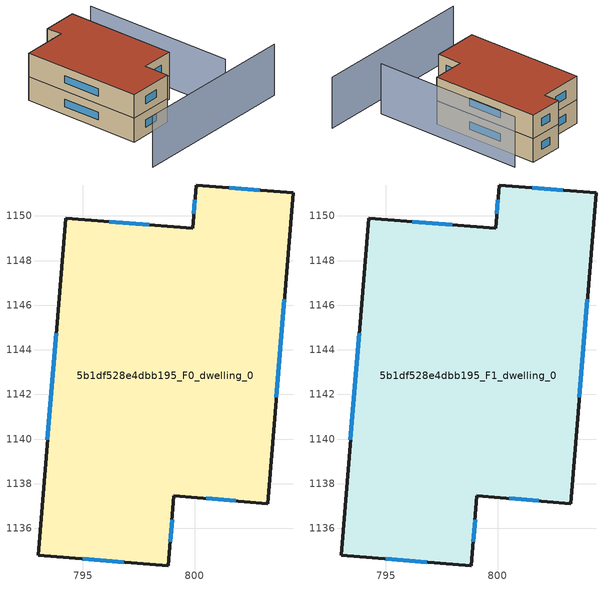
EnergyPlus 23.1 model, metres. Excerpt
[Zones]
5b1df528e4dbb195_F0_dwelling_0
 floor ground (EU_floor_Construction): 804.41,1151.03 803.27,1137.12 799.08,1137.46 798.82,1134.32 792.99,1134.8 794.23,1149.9 799.91,1149.44 800.07,1151.38 z0
 wall outside (EU_wall_Construction): 794.23,1149.9 792.99,1134.8 798.82,1134.32 799.08,1137.46 803.27,1137.12 804.41,1151.03 800.07,1151.38 799.91,1149.44 794.23,1149.9 z0:3
 window (EU_Window_Construction): 793.8,1144.73 793.41,1139.97 / 797.96,1149.6 796.17,1149.74 / 800.01,1150.71 799.96,1150.1 / 802.92,1151.15 801.55,1151.26 / 803.66,1141.88 804.02,1146.26 / 800.51,1137.34 801.83,1137.24 / 798.91,1135.4 798.99,1136.39 / 794.99,1134.64 796.82,1134.48 z1.03:1.97
5b1df528e4dbb195_F1_dwelling_0
 floor to 5b1df528e4dbb195_F0_dwelling_0 (EU_floor_Construction): 804.41,1151.03 803.27,1137.12 799.08,1137.46 798.82,1134.32 792.99,1134.8 794.23,1149.9 799.91,1149.44 800.07,1151.38 z3
 wall outside (EU_wall_Construction): 794.23,1149.9 792.99,1134.8 798.82,1134.32 799.08,1137.46 803.27,1137.12 804.41,1151.03 800.07,1151.38 799.91,1149.44 794.23,1149.9 z3:6
 window (EU_Window_Construction): 793.8,1144.73 793.41,1139.97 / 797.96,1149.6 796.17,1149.74 / 800.01,1150.71 799.96,1150.1 / 802.92,1151.15 801.55,1151.26 / 803.66,1141.88 804.02,1146.26 / 800.51,1137.34 801.83,1137.24 / 798.91,1135.4 798.99,1136.39 / 794.99,1134.64 796.82,1134.48 z4.03:4.97
 roof outside (EU_roof_Construction): 803.27,1137.12 804.41,1151.03 800.07,1151.38 799.91,1149.44 794.23,1149.9 792.99,1134.8 798.82,1134.32 799.08,1137.46 z6
shading: 789.45,1129.83 810.68,1128.03 z0:6.5; 804.85,1130.65 806.48,1149.93 z0:6.4
[Building]
EU S2 Campaign: North Axis=0; Terrain=City; Solar Distribution=FullExterior
[Site:Location]
Cape.Town.Intl.AP: Latitude=-33.965; Longitude=18.602; Time Zone=2; Elevation=46
[SizingPeriod:WeatherFileDays]
AnnualSizingPeriod: Begin Month=1; Begin Day of Month=1; End Month=12; End Day of Month=31; Day of Week for Start Day=Monday; Use Weather File Daylight Saving Period=No; Use Weather File Rain and Snow Indicators=No
[MATERIAL]
EU_InternalMass_Material: Roughness=MediumRough; Thickness=0.1; Conductivity=1; Density=1800; Specific Heat=900; Thermal Absorptance=0.9; Solar Absorptance=0.7; Visible Absorptance=0.7
[MATERIAL:NOMASS] Roughness=MediumRough; Thermal Absorptance=0.9; Solar Absorptance=0.7; Visible Absorptance=0.7
Name | Thermal Resistance
EU_wall_NoMass | 0.493876
EU_roof_NoMass | 0.449382
EU_floor_NoMass | 1.25
[WINDOWMATERIAL:SIMPLEGLAZINGSYSTEM]
EU_Window_SimpleGlazing: UFactor=4.4; Solar Heat Gain Coefficient=0.85; Visible Transmittance=0.85
[CONSTRUCTION]
EU_wall_Construction: EU_wall_NoMass
EU_roof_Construction: EU_roof_NoMass
EU_floor_Construction: EU_floor_NoMass
EU_Window_Construction: EU_Window_SimpleGlazing
EU_InternalMass_Construction: EU_InternalMass_Material
[ZONE] Type=1; Multiplier=1; Ceiling Height=autocalculate; Volume=442.89; Floor Area=autocalculate; Part of Total Floor Area=Yes
5b1df528e4dbb195_F0_dwelling_0; 5b1df528e4dbb195_F1_dwelling_0
[INTERNALMASS] Construction=EU_InternalMass_Construction; Surface Area=147.63
Name | Zone or ZoneList
5b1df528e4dbb195_F0_dwelling_0_EU_InternalMass | 5b1df528e4dbb195_F0_dwelling_0
5b1df528e4dbb195_F1_dwelling_0_EU_InternalMass | 5b1df528e4dbb195_F1_dwelling_0
[OTHEREQUIPMENT] Fuel Type=Electricity; Design Level Calculation Method=Watts/Area; Power per Zone Floor Area=1; Fraction Latent=0; Fraction Radiant=0; Fraction Lost=0; Carbon Dioxide Generation Rate=0; EndUse Subcategory=EU_Step8_InternalGains
Name | Zone or ZoneList or Space or SpaceList | Schedule
EU_Step8_InternalGain_5b1df528e4dbb195_F0_dwelling_0_f000 | 5b1df528e4dbb195_F0_dwelling_0 | EU_Step8_GainSchedule_5b1df528e4dbb195_F0_dwelling_0_f000
EU_Step8_InternalGain_5b1df528e4dbb195_F1_dwelling_0_f000 | 5b1df528e4dbb195_F1_dwelling_0 | EU_Step8_GainSchedule_5b1df528e4dbb195_F1_dwelling_0_f000
[ZONEVENTILATION:DESIGNFLOWRATE] Schedule=EU_AlwaysOn; Design Flow Rate Calculation Method=AirChanges/Hour; Air Changes per Hour=0.64; Ventilation Type=Natural; Fan Pressure Rise=0; Fan Total Efficiency=1; Constant Term Coefficient=1; Temperature Term Coefficient=0; Velocity Term Coefficient=0; Velocity Squared Term Coefficient=0; Minimum Indoor Temperature=-100; Maximum Indoor Temperature=100; Delta Temperature=-100; Minimum Outdoor Temperature=-100; Maximum Outdoor Temperature=100; Maximum Wind Speed=40
Name | Zone or ZoneList or Space or SpaceList
EU_ConstantAir_5b1df528e4dbb195_F0_dwelling_0 | 5b1df528e4dbb195_F0_dwelling_0
EU_ConstantAir_5b1df528e4dbb195_F1_dwelling_0 | 5b1df528e4dbb195_F1_dwelling_0
[HVACTEMPLATE:THERMOSTAT] Constant Heating Setpoint=20; Constant Cooling Setpoint=50
EU_HeatOnly_5b1df528e4dbb195_F0_dwelling_0; EU_HeatOnly_5b1df528e4dbb195_F1_dwelling_0
[HVACTEMPLATE:ZONE:IDEALLOADSAIRSYSTEM] System Availability Schedule=EU_AlwaysOn; Maximum Heating Supply Air Temperature=50; Minimum Cooling Supply Air Temperature=13; Maximum Heating Supply Air Humidity Ratio=0.0156; Minimum Cooling Supply Air Humidity Ratio=0.0077; Heating Limit=NoLimit; Cooling Limit=NoLimit; Heating Availability Schedule=EU_AlwaysOn; Cooling Availability Schedule=EU_CoolingOff; Dehumidification Control Type=ConstantSensibleHeatRatio; Cooling Sensible Heat Ratio=0.7; Dehumidification Setpoint=60; Humidification Control Type=None; Humidification Setpoint=30; Outdoor Air Method=None; Outdoor Air Flow Rate per Person=0.00944; Outdoor Air Flow Rate per Zone Floor Area=0; Outdoor Air Flow Rate per Zone=0; Demand Controlled Ventilation Type=None; Outdoor Air Economizer Type=NoEconomizer; Heat Recovery Type=None; Sensible Heat Recovery Effectiveness=0.7; Latent Heat Recovery Effectiveness=0.65
Name | Template Thermostat
5b1df528e4dbb195_F0_dwelling_0 | EU_HeatOnly_5b1df528e4dbb195_F0_dwelling_0
5b1df528e4dbb195_F1_dwelling_0 | EU_HeatOnly_5b1df528e4dbb195_F1_dwelling_0
[SIZING:ZONE] Zone Cooling Design Supply Air Temperature Input Method=SupplyAirTemperature; Zone Cooling Design Supply Air Temperature=13; Zone Heating Design Supply Air Temperature Input Method=SupplyAirTemperature; Zone Heating Design Supply Air Temperature=50; Zone Cooling Design Supply Air Humidity Ratio=0.008; Zone Heating Design Supply Air Humidity Ratio=0.008; Cooling Design Air Flow Method=DesignDay; Cooling Design Air Flow Rate=0; Cooling Minimum Air Flow per Zone Floor Area=0.000762; Cooling Minimum Air Flow=0; Cooling Minimum Air Flow Fraction=0.2; Heating Design Air Flow Method=DesignDay; Heating Design Air Flow Rate=0; Heating Maximum Air Flow per Zone Floor Area=0.002032; Heating Maximum Air Flow=0.141576; Heating Maximum Air Flow Fraction=0.3; Account for Dedicated Outdoor Air System=No; Dedicated Outdoor Air System Control Strategy=NeutralSupplyAir; Dedicated Outdoor Air Low Setpoint Temperature for Design=autosize; Dedicated Outdoor Air High Setpoint Temperature for Design=autosize; Zone Load Sizing Method=Sensible Load Only No Latent Load; Zone Latent Cooling Design Supply Air Humidity Ratio Input Method=HumidityRatioDifference; Zone Cooling Design Supply Air Humidity Ratio Difference=0.005; Zone Latent Heating Design Supply Air Humidity Ratio Input Method=HumidityRatioDifference; Zone Humidification Design Supply Air Humidity Ratio Difference=0.005
5b1df528e4dbb195_F0_dwelling_0; 5b1df528e4dbb195_F1_dwelling_0
[SCHEDULE:CONSTANT]
Name | Hourly Value
EU_AlwaysOn | 1
EU_CoolingOff | 0
[SCHEDULE:FILE] Column Number=1; Rows to Skip at Top=0; Number of Hours of Data=8760; Column Separator=Comma; Interpolate to Timestep=No; Minutes per Item=60; Adjust Schedule for Daylight Savings=Yes
Name | File
EU_Step8_GainSchedule_5b1df528e4dbb195_F0_dwelling_0_f000 | ../../schedules/5b1df528e4dbb195/5b1df528e4dbb195_F0_dwelling_0_f000_gain.csv
EU_Step8_GainSchedule_5b1df528e4dbb195_F1_dwelling_0_f000 | ../../schedules/5b1df528e4dbb195/5b1df528e4dbb195_F1_dwelling_0_f000_gain.csv
